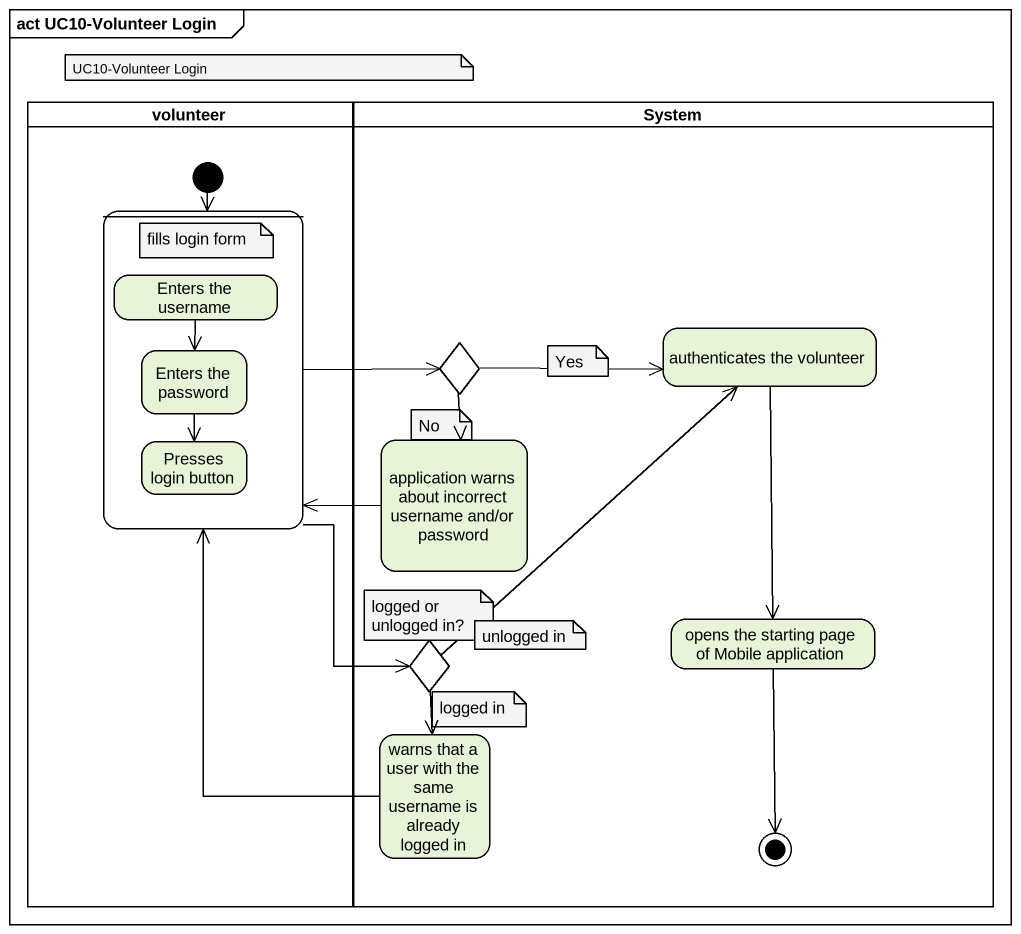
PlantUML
@startuml
mainframe act UC10-Volunteer Login
hide empty description
state volunteer <<partition>> {
  state " " as state1 {
    state "Enters the username" as Enters_the_username
    state "Enters the password" as Enters_the_password
    state "Presses login button" as Presses_login_button
  }
  [*] --> state1
}
state System <<partition>> {
  state choice1 <<choice>>
  state "authenticates the volunteer" as authenticates_the_volunteer
  state "application warns about incorrect username and/or password" as application_warns_about
  state choice2 <<choice>>
  state "opens the starting page of Mobile application" as opens_the_starting_page_of
  state "warns that a user with the same username is already logged in" as warns_that_a_user_with_the
  opens_the_starting_page_of --> [*]
}
state1 -right-> choice1
state1 --> choice2
Enters_the_username --> Enters_the_password
Enters_the_password --> Presses_login_button
choice1 -right-> authenticates_the_volunteer
choice1 --> application_warns_about
authenticates_the_volunteer --> opens_the_starting_page_of
application_warns_about -left-> state1
choice2 -up-> authenticates_the_volunteer
choice2 --> warns_that_a_user_with_the
warns_that_a_user_with_the -up-> state1
note as N1
  UC10-Volunteer Login
end note
note as N2
  fills login form
end note
note as N3
  Yes
end note
note as N4
  No
end note
note as N5
  logged or unlogged in?
end note
note as N6
  unlogged in
end note
note as N7
  logged in
end note
@enduml
